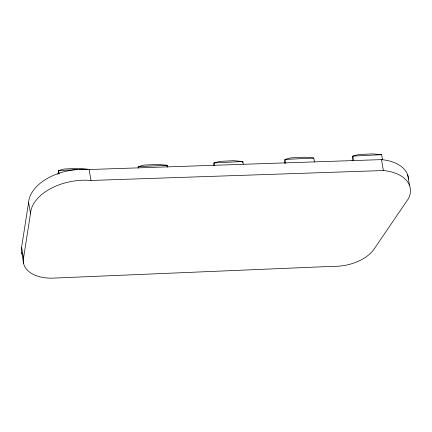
<?xml version="1.0" encoding="UTF-8"?>
<svg xmlns="http://www.w3.org/2000/svg" width="432" height="432" viewBox="0 0 432 432"><rect width="100%" height="100%" fill="white"/><g stroke="black" fill="none" stroke-linecap="round" stroke-linejoin="round"><path stroke-width="0.65" d="M22.054 253.854A33.934 20.66 -10 0 1 21.6 247.271L28.593 202.381A46.942 28.577 -10 0 1 89.078 169.528L381.461 159.619A39.636 24.127 -10 0 1 408.521 179.21M381.461 159.619L383.389 170.543A39.636 24.127 -10 0 1 408.515 198.509L373.453 250.015A37.395 22.766 -10 0 1 332.608 266.355L52.963 278.127A33.934 20.66 -10 0 1 23.528 258.196L30.521 213.305L28.593 202.381M57.985 174.452L58.585 170.581L64.19 169.031L78.305 168.34L87.404 169.16L79.364 169.56M138.121 167.951L138.321 166.66L143.926 165.11L158.047 164.419L167.141 165.24L167.492 167.216M166.941 166.541L167.141 165.24L138.321 166.66L138.553 167.978M213.608 165.521L214.007 162.94L219.613 161.39L233.728 160.699L242.827 161.519L243.292 164.155M242.627 162.821L242.827 161.519L214.007 162.94L214.472 165.575M284.348 163.323L284.947 159.451L290.558 157.901L304.673 157.21L313.767 158.031L314.469 161.984M352.112 160.628L352.809 156.114L358.42 154.564L372.535 153.873L381.634 154.694L382.563 159.964M77.35 169.657L58.585 170.581L59.162 173.875M313.767 158.031L284.947 159.451L285.644 163.404M381.634 154.694L352.809 156.114L353.624 160.726M30.521 213.305A46.942 28.577 -10 0 1 91.006 180.457L383.389 170.543M407.684 174.868L409.612 185.798M89.078 169.528L91.006 180.457M21.6 247.271L23.528 258.196M21.713 252.698L23.641 263.628"/></g></svg>
